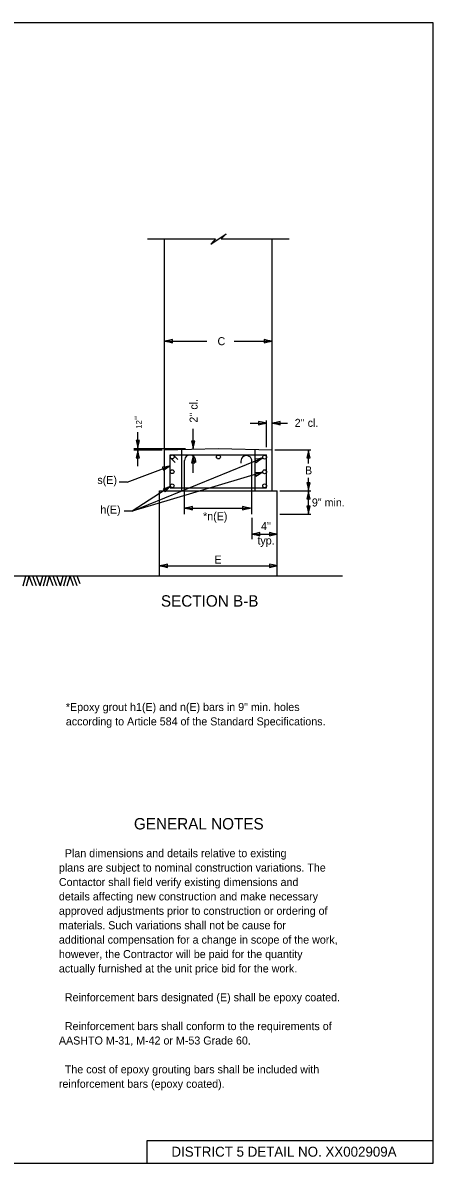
# Model space of a CAD drawing. Extents: x 2262241 to 2262871, y -3123496 to -3123096.
# Drawn here: x 2262726.7 to 2262870.8, y -3123496.3 to -3123096.3 of the extents above; entities that cross this region are included whole.
import ezdxf

# ---------------------------------------------------------------- set-up
doc = ezdxf.new("R2010")
doc.units = 0
for name, color, linetype in [('Default', 7, 'Continuous'), ('RD_Pr_Roadway_Dimensions', 7, 'Continuous'), ('RD_Pr_Roadway_Items', 7, 'Continuous'), ('RD_Pr_Roadway_Notes', 7, 'Continuous'), ('SH_General_Details', 7, 'Continuous')]:
    doc.layers.add(name, color=color, linetype=linetype)

msp = doc.modelspace()

# ---------------------------------------------------------------- linework, layer by layer
at = {"layer": 'Default'}
msp.add_lwpolyline([(2262240.84, -3123496.3), (2262870.84, -3123496.3), (2262870.84, -3123096.3), (2262240.84, -3123096.3)], close=True, dxfattribs=at)
at = {"layer": 'RD_Pr_Roadway_Dimensions'}
for p, q in [((2262792.68, -3123173.91), (2262798.09, -3123170.31)), ((2262798.09, -3123170.31), (2262796.37, -3123172.11)), ((2262770.49, -3123172.11), (2262794.4, -3123172.11)), ((2262794.4, -3123172.11), (2262792.68, -3123173.91)), ((2262796.37, -3123172.11), (2262820.28, -3123172.11)), ((2262776.49, -3123207.97), (2262791.33, -3123207.97)), ((2262800.94, -3123207.97), (2262814.28, -3123207.97)), ((2262812.27, -3123245.19), (2262812.27, -3123235.78)), ((2262767.07, -3123245.6), (2262767.07, -3123239.88)), ((2262786.53, -3123245.79), (2262786.53, -3123238.77)), ((2262806.51, -3123236.68), (2262812.27, -3123236.68)), ((2262814.28, -3123236.68), (2262819.71, -3123236.68)), ((2262765.69, -3123245.6), (2262783.86, -3123245.6)), ((2262765.69, -3123246.09), (2262775.63, -3123246.09)), ((2262767.07, -3123251.78), (2262767.07, -3123246.06)), ((2262786.53, -3123254.1), (2262786.53, -3123247.89)), ((2262815.15, -3123246.09), (2262827.88, -3123246.09)), ((2262827.02, -3123250.82), (2262827.02, -3123246.09)), ((2262827.02, -3123260.49), (2262827.02, -3123255.91)), ((2262816.95, -3123260.49), (2262827.88, -3123260.49)), ((2262827.02, -3123268.59), (2262827.02, -3123260.49)), ((2262783.53, -3123266.52), (2262806.7, -3123266.52)), ((2262807.12, -3123269.92), (2262807.12, -3123277.46)), ((2262816.95, -3123268.59), (2262827.88, -3123268.59)), ((2262807.15, -3123275.66), (2262816.08, -3123275.66)), ((2262774.69, -3123286.72), (2262816.08, -3123286.72))]:
    msp.add_line(p, q, dxfattribs=at)
for points in [[(2262779.29, -3123208.56), (2262779.29, -3123207.97), (2262779.29, -3123207.39), (2262777.89, -3123207.73), (2262776.49, -3123207.97), (2262777.98, -3123208.24)], [(2262811.48, -3123207.39), (2262811.48, -3123207.97), (2262811.48, -3123208.56), (2262812.88, -3123208.21), (2262814.28, -3123207.97), (2262812.79, -3123207.7)], [(2262809.47, -3123236.1), (2262809.47, -3123236.68), (2262809.47, -3123237.27), (2262810.87, -3123236.93), (2262812.27, -3123236.68), (2262810.78, -3123236.41)], [(2262817.08, -3123237.27), (2262817.08, -3123236.68), (2262817.08, -3123236.1), (2262815.68, -3123236.44), (2262814.28, -3123236.68), (2262815.78, -3123236.96)], [(2262767.66, -3123242.8), (2262767.07, -3123242.8), (2262766.49, -3123242.8), (2262766.83, -3123244.2), (2262767.07, -3123245.6), (2262767.34, -3123244.1)], [(2262787.11, -3123242.99), (2262786.53, -3123242.99), (2262785.94, -3123242.99), (2262786.29, -3123244.39), (2262786.53, -3123245.79), (2262786.8, -3123244.3)], [(2262766.49, -3123248.86), (2262767.07, -3123248.86), (2262767.66, -3123248.86), (2262767.31, -3123247.46), (2262767.07, -3123246.06), (2262766.8, -3123247.55)], [(2262785.94, -3123250.69), (2262786.53, -3123250.69), (2262787.11, -3123250.69), (2262786.77, -3123249.29), (2262786.53, -3123247.89), (2262786.26, -3123249.39)], [(2262826.43, -3123248.89), (2262827.02, -3123248.89), (2262827.6, -3123248.89), (2262827.26, -3123247.49), (2262827.02, -3123246.09), (2262826.75, -3123247.59)], [(2262827.6, -3123257.69), (2262827.02, -3123257.69), (2262826.43, -3123257.69), (2262826.78, -3123259.09), (2262827.02, -3123260.49), (2262827.29, -3123259)], [(2262826.43, -3123263.29), (2262827.02, -3123263.29), (2262827.6, -3123263.29), (2262827.26, -3123261.89), (2262827.02, -3123260.49), (2262826.75, -3123261.98)], [(2262786.32, -3123267.11), (2262786.33, -3123266.52), (2262786.33, -3123265.93), (2262784.93, -3123266.28), (2262783.53, -3123266.52), (2262785.02, -3123266.79)], [(2262803.9, -3123265.93), (2262803.9, -3123266.52), (2262803.9, -3123267.11), (2262805.3, -3123266.76), (2262806.7, -3123266.52), (2262805.2, -3123266.25)], [(2262827.6, -3123265.79), (2262827.02, -3123265.79), (2262826.43, -3123265.79), (2262826.78, -3123267.19), (2262827.02, -3123268.59), (2262827.29, -3123267.1)], [(2262809.95, -3123276.25), (2262809.95, -3123275.66), (2262809.95, -3123275.08), (2262808.55, -3123275.42), (2262807.15, -3123275.66), (2262808.64, -3123275.94)], [(2262813.28, -3123275.08), (2262813.28, -3123275.66), (2262813.28, -3123276.25), (2262814.68, -3123275.91), (2262816.08, -3123275.66), (2262814.59, -3123275.39)], [(2262777.49, -3123287.3), (2262777.49, -3123286.72), (2262777.49, -3123286.13), (2262776.09, -3123286.48), (2262774.69, -3123286.72), (2262776.18, -3123286.99)], [(2262813.28, -3123286.13), (2262813.28, -3123286.72), (2262813.28, -3123287.3), (2262814.68, -3123286.96), (2262816.08, -3123286.72), (2262814.59, -3123286.45)]]:
    msp.add_lwpolyline(points, close=True, dxfattribs=at)
at = {"layer": 'RD_Pr_Roadway_Items'}
for p, q in [((2262776.49, -3123245.94), (2262776.49, -3123172.11)), ((2262814.28, -3123245.94), (2262814.28, -3123172.11)), ((2262776.49, -3123246.09), (2262795.39, -3123245.6)), ((2262776.49, -3123260.49), (2262776.49, -3123246.09)), ((2262778.49, -3123259.39), (2262778.49, -3123247.89)), ((2262778.49, -3123247.89), (2262812.28, -3123247.89)), ((2262779.48, -3123247.89), (2262781.11, -3123249.52)), ((2262782.49, -3123260.49), (2262782.49, -3123246.09)), ((2262795.39, -3123245.6), (2262814.28, -3123246.09)), ((2262808.28, -3123260.49), (2262808.28, -3123246.09)), ((2262812.28, -3123259.39), (2262812.28, -3123247.89)), ((2262814.28, -3123260.49), (2262814.28, -3123246.09)), ((2262778.49, -3123248.82), (2262780.15, -3123250.48)), ((2262783.48, -3123268.59), (2262783.48, -3123249.85)), ((2262787.38, -3123249.85), (2262787.38, -3123250.52)), ((2262803.27, -3123250.05), (2262803.27, -3123250.72)), ((2262807.17, -3123268.59), (2262807.17, -3123249.85)), ((2262778.49, -3123259.39), (2262812.28, -3123259.39)), ((2262774.69, -3123290.29), (2262774.69, -3123260.49)), ((2262774.69, -3123260.49), (2262816.08, -3123260.49)), ((2262776.49, -3123260.49), (2262814.28, -3123260.49)), ((2262816.08, -3123290.29), (2262816.08, -3123260.49)), ((2262501.84, -3123290.29), (2262838.94, -3123290.29)), ((2262726.8, -3123293.76), (2262727.76, -3123290.41)), ((2262728.02, -3123293.76), (2262728.97, -3123290.41)), ((2262730.25, -3123293.76), (2262728.97, -3123290.41)), ((2262731.5, -3123293.76), (2262730.22, -3123290.41)), ((2262732.74, -3123293.76), (2262731.46, -3123290.41)), ((2262732.74, -3123293.76), (2262733.7, -3123290.41)), ((2262733.95, -3123293.76), (2262734.91, -3123290.41)), ((2262735.16, -3123293.76), (2262736.12, -3123290.41)), ((2262737.4, -3123293.76), (2262736.12, -3123290.41)), ((2262738.64, -3123293.76), (2262737.37, -3123290.41)), ((2262739.89, -3123293.76), (2262738.61, -3123290.41)), ((2262739.89, -3123293.76), (2262740.85, -3123290.41)), ((2262741.1, -3123293.76), (2262742.06, -3123290.41)), ((2262742.31, -3123293.76), (2262743.27, -3123290.41)), ((2262744.54, -3123293.76), (2262743.27, -3123290.41)), ((2262745.79, -3123293.76), (2262744.51, -3123290.41)), ((2262746.8, -3123293.13), (2262745.76, -3123290.41))]:
    msp.add_line(p, q, dxfattribs=at)
for centre in [(2262779.17, -3123248.56), (2262795.39, -3123248.57), (2262811.62, -3123248.63), (2262779.16, -3123253.75), (2262811.61, -3123253.77), (2262779.16, -3123258.69), (2262811.61, -3123258.71)]:
    msp.add_ellipse(centre, major_axis=(0, 0.675), ratio=0.999966, dxfattribs=at)
for centre, major_axis, start_param, end_param in [((2262785.43, -3123249.85), (0, -1.95), 1.568975, 4.712389), ((2262805.22, -3123250.05), (0, 1.95), 4.712389, 7.855803)]:
    msp.add_ellipse(centre, major_axis=major_axis, ratio=0.999966, start_param=start_param, end_param=end_param, dxfattribs=at)
at = {"layer": 'RD_Pr_Roadway_Notes'}
for p, q in [((2262763.29, -3123257.41), (2262778.52, -3123251.72)), ((2262765.05, -3123267.54), (2262811.04, -3123248.89)), ((2262810.99, -3123253.93), (2262765.05, -3123267.54)), ((2262763.29, -3123257.41), (2262760.5, -3123257.41)), ((2262778.7, -3123258.82), (2262765.05, -3123267.54)), ((2262765.05, -3123267.54), (2262762.26, -3123267.54))]:
    msp.add_line(p, q, dxfattribs=at)
for points in [[(2262775.7, -3123252.15), (2262775.9, -3123252.7), (2262776.11, -3123253.25), (2262777.3, -3123252.44), (2262778.52, -3123251.72), (2262777.03, -3123251.99)], [(2262808.23, -3123249.4), (2262808.45, -3123249.95), (2262808.67, -3123250.49), (2262809.84, -3123249.64), (2262811.04, -3123248.89), (2262809.56, -3123249.2)], [(2262808.14, -3123254.16), (2262808.31, -3123254.72), (2262808.48, -3123255.29), (2262809.72, -3123254.56), (2262810.99, -3123253.93), (2262809.48, -3123254.09)], [(2262776.02, -3123259.83), (2262776.34, -3123260.33), (2262776.65, -3123260.82), (2262777.65, -3123259.78), (2262778.7, -3123258.82), (2262777.29, -3123259.39)]]:
    msp.add_lwpolyline(points, close=True, dxfattribs=at)
at = {"layer": 'SH_General_Details'}
for p, q in [((2262770.32, -3123496.3), (2262770.32, -3123488.29)), ((2262770.32, -3123488.29), (2262870.84, -3123488.29))]:
    msp.add_line(p, q, dxfattribs=at)

# ---------------------------------------------------------------- texts
at = {"layer": 'RD_Pr_Roadway_Dimensions'}
for s, height, p in [('C', 2.81, (2262795.08, -3123209.38)), ("2'' cl.", 2.808, (2262822.18, -3123238.02)), ('B', 2.81, (2262825.81, -3123254.7)), ('9" min.', 2.808, (2262828.22, -3123265.94)), ('*n(E)', 2.808, (2262790, -3123270.76)), ("4''", 2.808, (2262810.34, -3123274.24)), ('typ.', 2.808, (2262809.1, -3123279.29)), ('E', 2.81, (2262793.98, -3123285.99))]:
    msp.add_text(s, height=height, dxfattribs=at).set_placement(p)
for s, height, p in [("2'' cl.", 2.808, (2262788.07, -3123236.55)), ("''", 2.808, (2262768.73, -3123235.62)), ('2', 1.97, (2262768.41, -3123237.15)), ('1', 1.97, (2262768.41, -3123238.68))]:
    msp.add_text(s, height=height, rotation=90, dxfattribs=at).set_placement(p)
at = {"layer": 'RD_Pr_Roadway_Notes'}
for s, height, p in [('s(E)', 2.808, (2262752.88, -3123258.06)), ('h(E)', 2.808, (2262753.93, -3123268.45)), ('SECTION B-B', 4.008, (2262775.2, -3123301.09)), ('*Epoxy grout h1(E) and n(E) bars in 9" min. holes', 2.808, (2262741.8, -3123337.69)), ('according to Article 584 of the Standard Specifications.', 2.808, (2262741.8, -3123342.74)), ('GENERAL NOTES', 4.008, (2262765.72, -3123379.24)), ('  Plan dimensions and details relative to existing', 2.808, (2262739.37, -3123388.97)), ('plans are subject to nominal construction variations. The', 2.808, (2262739.37, -3123394.02)), ('Contactor shall field verify existing dimensions and ', 2.808, (2262739.37, -3123399.08)), ('details affecting new construction and make necessary ', 2.808, (2262739.37, -3123404.13)), ('approved adjustments prior to construction or ordering of ', 2.808, (2262739.37, -3123409.18)), ('materials. Such variations shall not be cause for ', 2.808, (2262739.37, -3123414.24)), ('additional compensation for a change in scope of the work, ', 2.808, (2262739.37, -3123419.29)), ('however, the Contractor will be paid for the quantity ', 2.808, (2262739.37, -3123424.35)), ('actually furnished at the unit price bid for the work.', 2.808, (2262739.37, -3123429.4)), ('  Reinforcement bars designated (E) shall be epoxy coated.', 2.808, (2262739.37, -3123439.51)), ('  Reinforcement bars shall conform to the requirements of ', 2.808, (2262739.37, -3123449.62)), ('AASHTO M-31, M-42 or M-53 Grade 60.', 2.808, (2262739.37, -3123454.67)), ('  The cost of epoxy grouting bars shall be included with ', 2.808, (2262739.37, -3123464.78)), ('reinforcement bars (epoxy coated).', 2.808, (2262739.37, -3123469.84))]:
    msp.add_text(s, height=height, dxfattribs=at).set_placement(p)
at = {"layer": 'SH_General_Details'}
msp.add_text('DISTRICT 5 DETAIL NO. XX002909A', height=3.5, dxfattribs=at).set_placement((2262778.89, -3123494.02))

doc.saveas('drawing.dxf')
